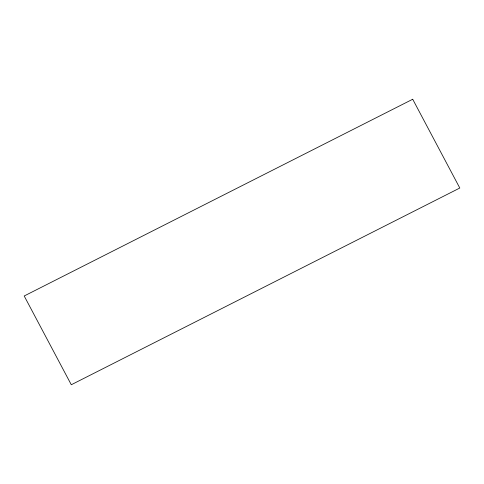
<?xml version="1.0" encoding="UTF-8"?>
<svg xmlns="http://www.w3.org/2000/svg" width="484" height="484" viewBox="0 0 484 484"><rect width="100%" height="100%" fill="white"/><g stroke="black" fill="none" stroke-linecap="round" stroke-linejoin="round"><path stroke-width="0.73" d="M412.707 99.25L24.2 295.984L71.293 384.75L459.8 188.016L412.707 99.25"/></g></svg>
